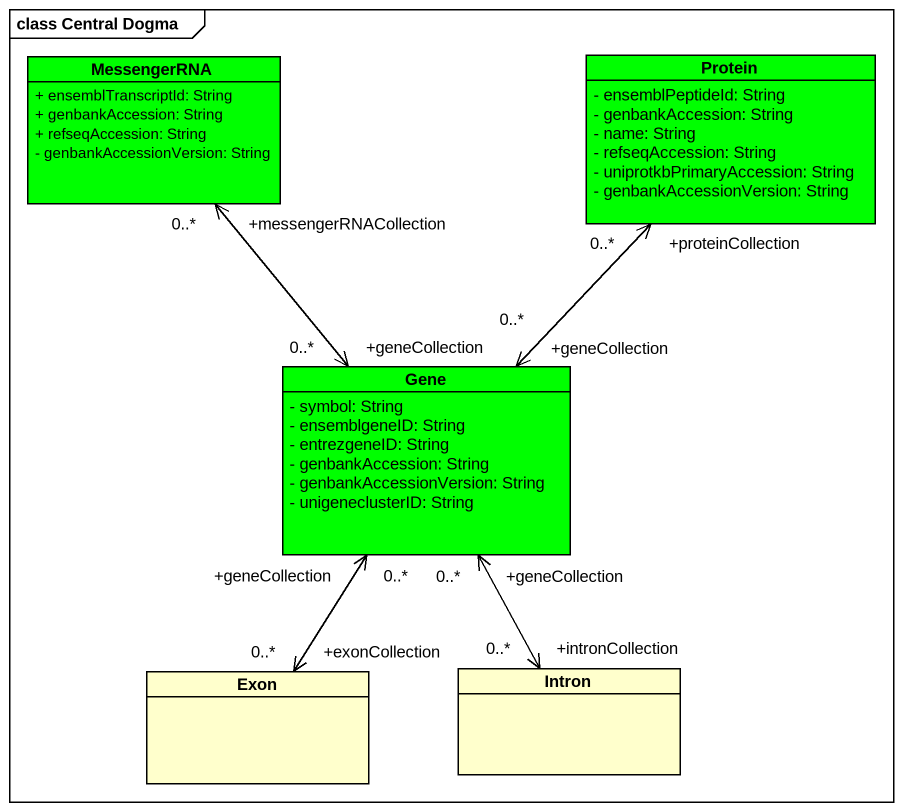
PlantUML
@startuml
mainframe class Central Dogma
hide circle
hide empty members
skinparam classAttributeIconSize 0
class MessengerRNA #00FF00 {
  + ensemblTranscriptId: String
  + genbankAccession: String
  + refseqAccession: String
  - genbankAccessionVersion: String
}
class Protein #00FF00 {
  - ensemblPeptideId: String
  - genbankAccession: String
  - name: String
  - refseqAccession: String
  - uniprotkbPrimaryAccession: String
  - genbankAccessionVersion: String
}
class Gene #00FF00 {
  - symbol: String
  - ensemblgeneID: String
  - entrezgeneID: String
  - genbankAccession: String
  - genbankAccessionVersion: String
  - unigeneclusterID: String
}
class Exon
class Intron
MessengerRNA "+messengerRNACollection\n0..*" <--> "+geneCollection\n0..*" Gene
Gene "+geneCollection\n0..*" <-up-> "+proteinCollection\n0..*" Protein
Exon "+exonCollection\n0..*" <-up-> "+geneCollection\n0..*" Gene
Intron "+intronCollection\n0..*" <-up-> "+geneCollection\n0..*" Gene
@enduml
